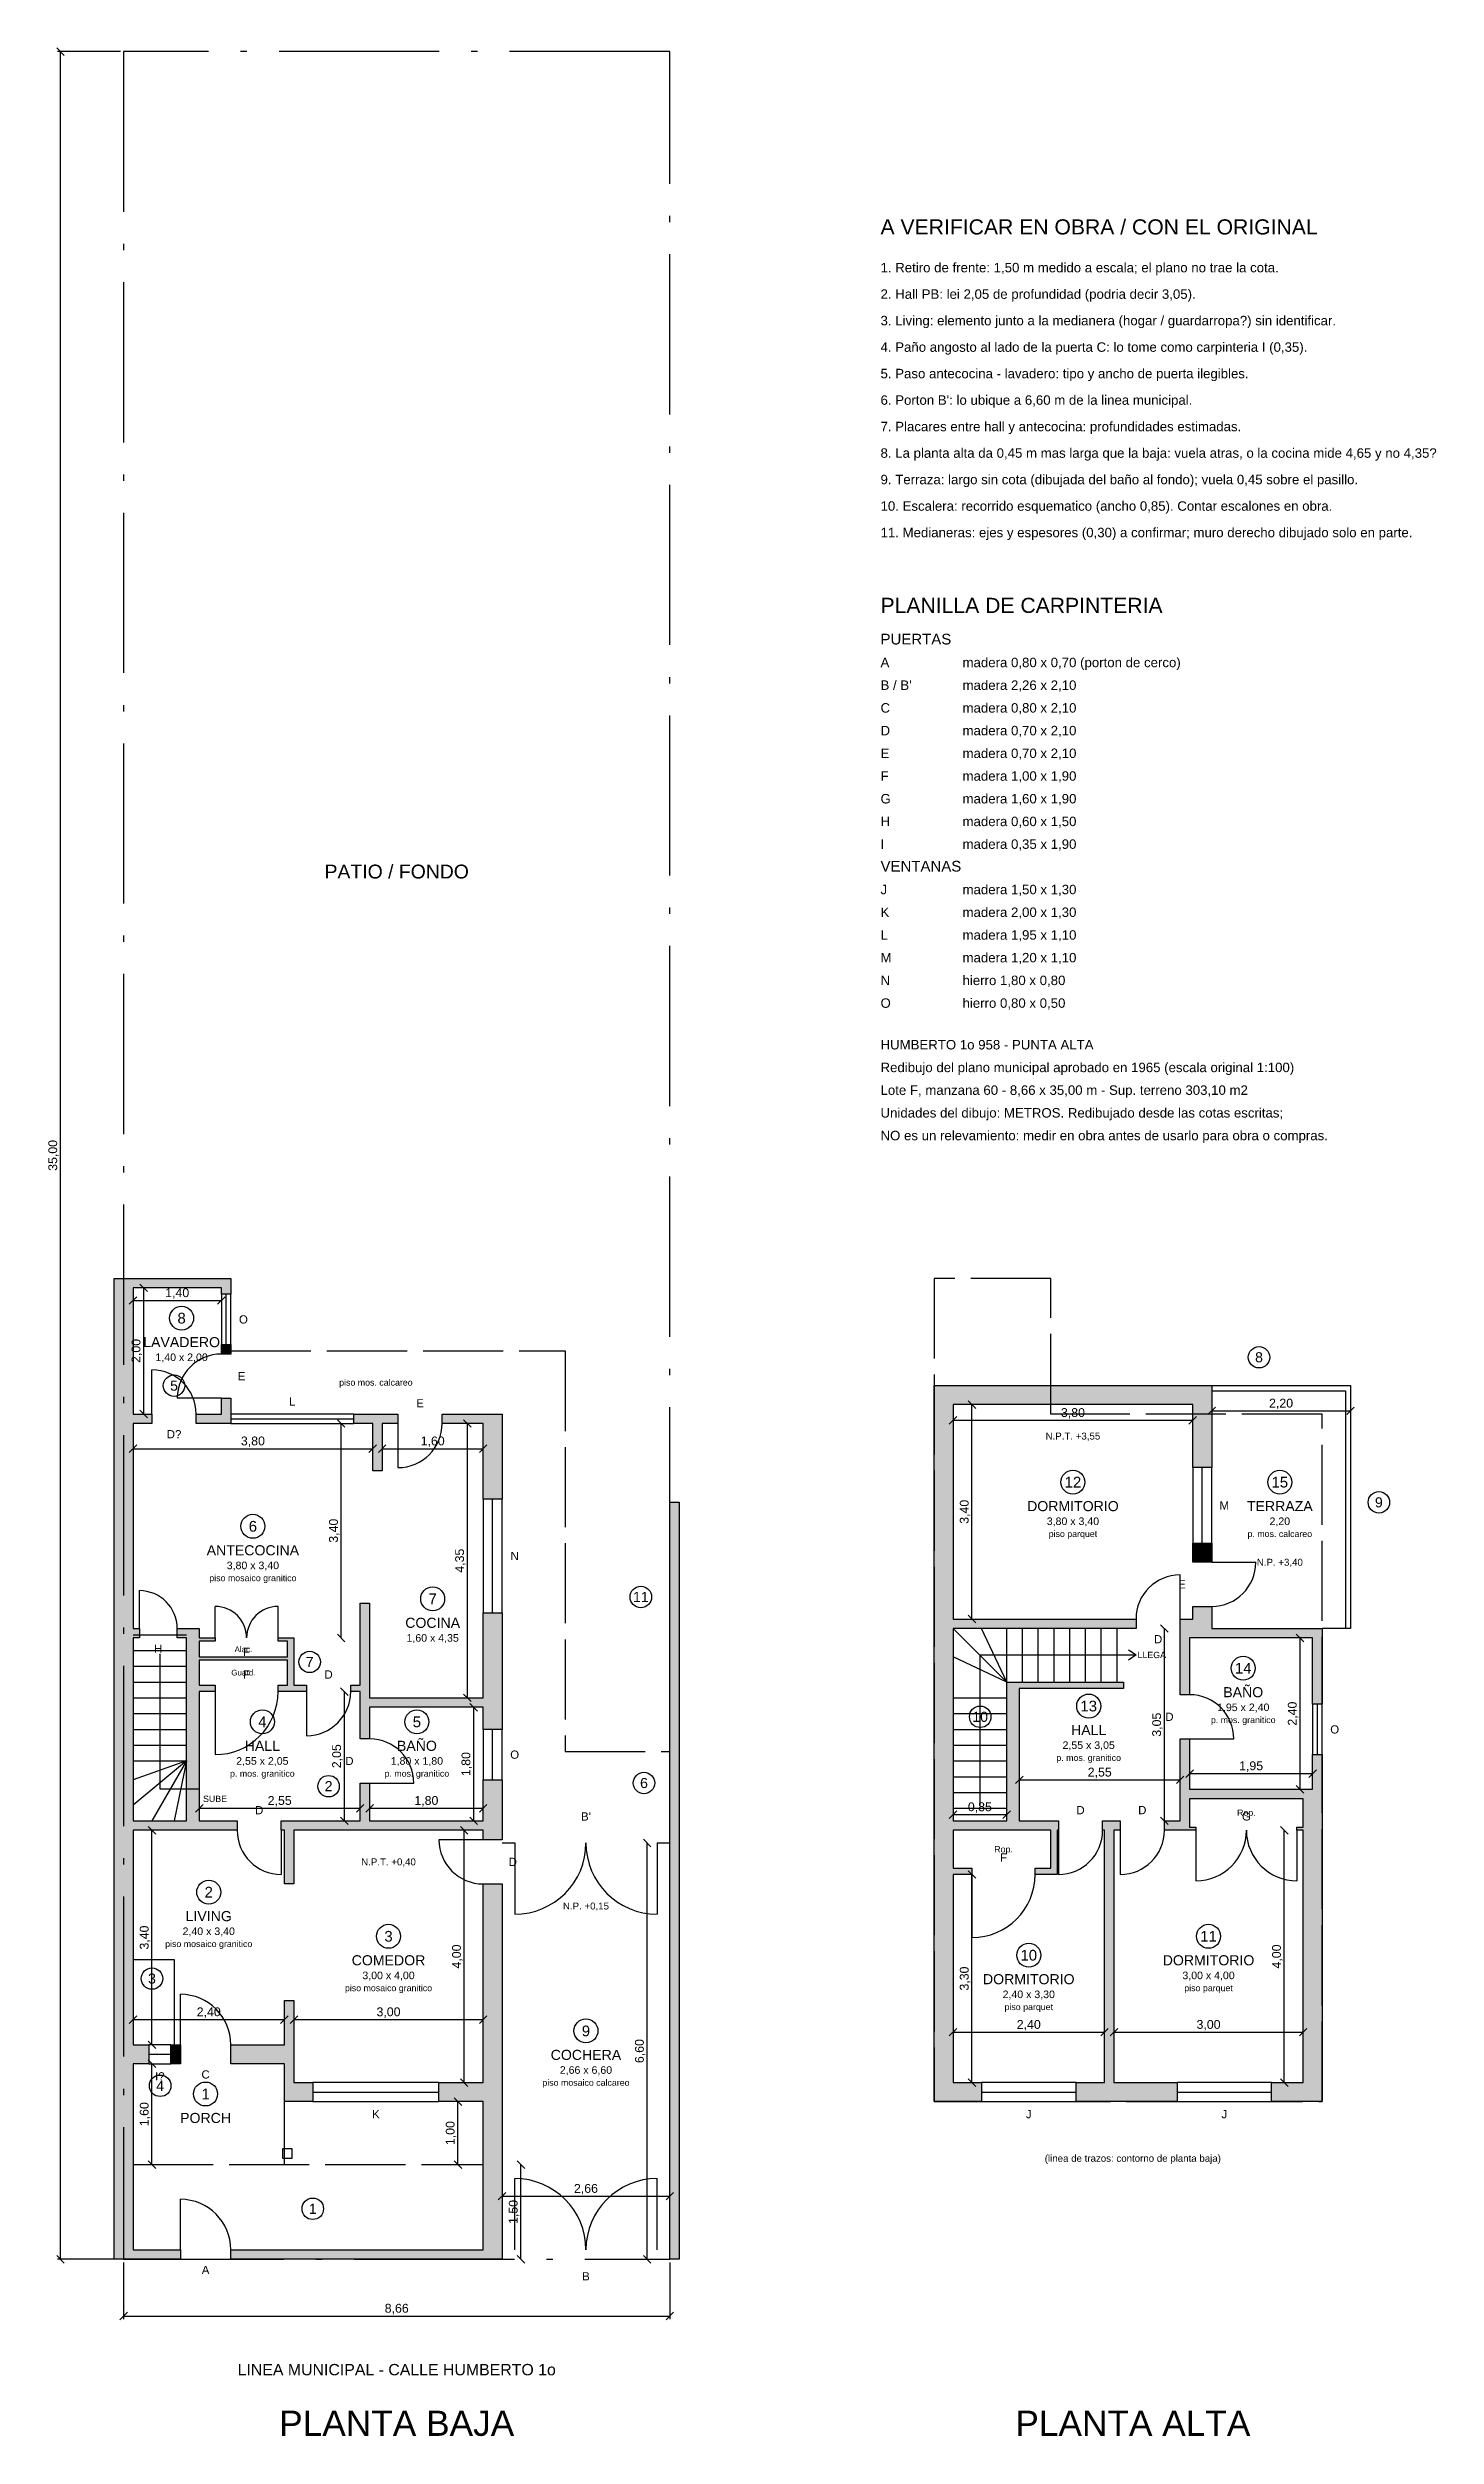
# Model space of a CAD drawing. Header units: metres. Extents: x -1.2 to 20.8, y -2.8 to 35.1.
import ezdxf
from ezdxf.enums import TextEntityAlignment as Align

# ---------------------------------------------------------------- set-up
doc = ezdxf.new("R2010")
doc.units = ezdxf.units.M
doc.linetypes.add('DASHDOT', pattern=[3.556, 2.54, -0.508, 0, -0.508])
doc.linetypes.add('DASHED', pattern=[1.524, 1.27, -0.254])
for name, color, linetype in [('A-VERIFICAR', 1, 'CONTINUOUS'), ('COTAS', 3, 'CONTINUOUS'), ('ESCALERA', 94, 'CONTINUOUS'), ('LOTE', 8, 'DASHDOT'), ('MUROS', 7, 'CONTINUOUS'), ('MUROS-RELLENO', 252, 'CONTINUOUS'), ('PROYECCIONES', 9, 'DASHED'), ('PUERTAS', 30, 'CONTINUOUS'), ('ROTULO', 7, 'CONTINUOUS'), ('SOLADOS', 9, 'DASHED'), ('TEXTOS-CARPINTERIA', 30, 'CONTINUOUS'), ('TEXTOS-LOCALES', 7, 'CONTINUOUS'), ('VENTANAS', 5, 'CONTINUOUS')]:
    doc.layers.add(name, color=color, linetype=linetype)
doc.styles.add('PLANO', font='arial.ttf')
doc.dimstyles.new('COTA', dxfattribs={"dimtxt": 0.14, "dimasz": 0.08, "dimexe": 0.05, "dimexo": 0.05, "dimgap": 0.04, "dimtad": 1, "dimzin": 0, "dimtxsty": 'PLANO', "dimtsz": 0.06, "dimcen": 2.5, "dimazin": 3, "dimtfac": 0.5, "dimtmove": 2, "dimatfit": 3})

msp = doc.modelspace()

# ---------------------------------------------------------------- hatches: boundary and pattern name
at = {"layer": 'MUROS-RELLENO'}
for points in [[(1.55, 15.55), (1.7, 15.55), (1.7, 15.4), (1.7, 15.3), (1.55, 15.3), (1.55, 15.4), (0.15, 15.4), (0.15, 13.4), (0.45, 13.4), (0.45, 13.25), (0.15, 13.25), (0.15, 10), (0.25, 10), (0.25, 9.85), (0.15, 9.85), (0.15, 6.95), (1, 6.95), (1, 9.85), (0.85, 9.85), (0.85, 10), (1, 10), (1.2, 10), (1.2, 9.85), (1.45, 9.85), (1.45, 9.8), (1.2, 9.8), (1.2, 9.55), (2.6, 9.55), (2.6, 9.8), (2.45, 9.8), (2.45, 9.85), (2.6, 9.85), (2.7, 9.85), (2.7, 9.8), (2.7, 9.55), (2.7, 9.5), (2.7, 9.1), (2.9, 9.1), (2.9, 9), (2.7, 9), (2.6, 9), (2.45, 9), (2.45, 9.1), (2.6, 9.1), (2.6, 9.5), (1.2, 9.5), (1.2, 9.1), (1.45, 9.1), (1.45, 9), (1.2, 9), (1.2, 6.95), (1.8, 6.95), (1.8, 6.8), (0.15, 6.8), (0.15, 3.4), (0.4, 3.4), (0.4, 3.1), (0.15, 3.1), (0.15, 1.5), (0.15, 0.15), (0.9, 0.15), (0.9, 0), (0.15, 0), (0, 0), (-0.15, 0), (-0.15, 1.5), (-0.15, 15.55), (0.15, 15.55)], [(1.7, 14.35), (1.55, 14.35), (1.55, 14.5), (1.7, 14.5)], [(1.7, 13.4), (1.7, 13.25), (1.15, 13.25), (1.15, 13.4), (1.55, 13.4), (1.55, 13.65), (1.7, 13.65)], [(12.85, 2.8), (12.85, 13.55), (12.85, 13.85), (13.15, 13.85), (16.95, 13.85), (17.25, 13.85), (17.25, 13.55), (17.25, 12.55), (16.95, 12.55), (16.95, 13.55), (13.15, 13.55), (13.15, 10.15), (16.05, 10.15), (16.05, 10), (13.15, 10), (13.15, 6.95), (14, 6.95), (14, 9.05), (14, 9.15), (14.2, 9.15), (15.85, 9.15), (15.85, 9.05), (14.2, 9.05), (14.2, 6.95), (14.82, 6.95), (14.82, 6.8), (14.8, 6.8), (14.8, 6.2), (14.8, 6.1), (14.7, 6.1), (14.45, 6.1), (14.45, 6.2), (14.7, 6.2), (14.7, 6.8), (13.15, 6.8), (13.15, 6.2), (13.45, 6.2), (13.45, 6.1), (13.15, 6.1), (13.15, 2.8), (13.6, 2.8), (13.6, 2.5), (13.15, 2.5), (12.85, 2.5)], [(4.35, 13.4), (4.35, 13.25), (4.1, 13.25), (4.1, 12.5), (3.95, 12.5), (3.95, 13.25), (3.65, 13.25), (3.65, 13.4)], [(5.7, 13.4), (6, 13.4), (6, 13.25), (6, 12.05), (5.7, 12.05), (5.7, 13.25), (5.05, 13.25), (5.05, 13.4)], [(8.66, 12), (8.81, 12), (8.81, 0), (8.66, 0)], [(17.25, 11.05), (16.95, 11.05), (16.95, 11.35), (17.25, 11.35)], [(6, 8.4), (5.7, 8.4), (5.7, 8.75), (3.9, 8.75), (3.9, 8.25), (3.75, 8.25), (3.75, 9), (3.6, 9), (3.6, 9.1), (3.75, 9.1), (3.75, 10.4), (3.9, 10.4), (3.9, 8.9), (5.7, 8.9), (5.7, 10.25), (6, 10.25)], [(17.25, 10.15), (17.25, 10), (18.85, 10), (19, 10), (19, 9.85), (19, 8.8), (18.85, 8.8), (18.85, 9.85), (16.9, 9.85), (16.9, 8.95), (16.75, 8.95), (16.75, 10), (16.75, 10.15), (16.95, 10.15), (16.95, 10.35), (17.25, 10.35)], [(19, 7.45), (19, 7.3), (19, 2.8), (19, 2.5), (18.7, 2.5), (18.2, 2.5), (18.2, 2.8), (18.7, 2.8), (18.7, 6.8), (18.6, 6.8), (18.6, 6.85), (18.7, 6.85), (18.7, 7.3), (16.9, 7.3), (16.9, 6.95), (16.9, 6.85), (17, 6.85), (17, 6.8), (16.9, 6.8), (16.75, 6.8), (16.5, 6.8), (16.5, 6.95), (16.75, 6.95), (16.75, 8.25), (16.9, 8.25), (16.9, 7.45), (18.7, 7.45), (18.85, 7.45), (18.85, 8), (19, 8)], [(6, 6.95), (6, 6.8), (6, 6.65), (5.7, 6.65), (5.7, 6.8), (2.7, 6.8), (2.7, 5.95), (2.55, 5.95), (2.55, 6.8), (2.5, 6.8), (2.5, 6.95), (3.75, 6.95), (3.75, 7.55), (3.9, 7.55), (3.9, 6.95), (5.7, 6.95), (5.7, 7.6), (6, 7.6)], [(15.7, 2.5), (15.55, 2.5), (15.1, 2.5), (15.1, 2.8), (15.55, 2.8), (15.55, 6.8), (15.52, 6.8), (15.52, 6.95), (15.55, 6.95), (15.7, 6.95), (15.8, 6.95), (15.8, 6.8), (15.7, 6.8), (15.7, 2.8), (16.7, 2.8), (16.7, 2.5)], [(6, 2.8), (6, 2.5), (6, 0), (5.7, 0), (1.7, 0), (1.7, 0.15), (5.7, 0.15), (5.7, 2.5), (5, 2.5), (5, 2.8), (5.7, 2.8), (5.7, 5.95), (6, 5.95)], [(2.55, 3.4), (2.55, 4.1), (2.7, 4.1), (2.7, 3.4), (2.7, 3.1), (2.7, 2.8), (3, 2.8), (3, 2.5), (2.7, 2.5), (2.55, 2.5), (2.55, 2.8), (2.55, 3.1), (1.7, 3.1), (1.7, 3.4)], [(0.9, 3.4), (0.9, 3.1), (0.75, 3.1), (0.75, 3.4)]]:
    msp.add_hatch(color=252, dxfattribs=at).paths.add_polyline_path(points)

# ---------------------------------------------------------------- linework, layer by layer
at = {"layer": 'A-VERIFICAR'}
msp.add_lwpolyline([(0.15, 4.75), (0.8, 4.75), (0.8, 3.1)], dxfattribs=at)
for centre in [(18, 14.3), (0.8, 13.85), (19.9, 12), (8.2, 10.5), (2.95, 9.47), (13.58, 8.6), (3.25, 7.5), (8.25, 7.55), (0.45, 4.45), (0.58, 2.75), (3, 0.8)]:
    msp.add_circle(centre, 0.17, dxfattribs=at)
at = {"layer": 'ESCALERA'}
for points in [[(0.15, 9.9), (1, 9.9)], [(14, 9.15), (13.15, 10)], [(14, 9.15), (13.6, 10)], [(14, 9.15), (14, 10)], [(14.25, 9.15), (14.25, 10)], [(14.5, 9.15), (14.5, 10)], [(14.75, 9.15), (14.75, 10)], [(15, 9.15), (15, 10)], [(15.25, 9.15), (15.25, 10)], [(15.5, 9.15), (15.5, 10)], [(15.75, 9.15), (15.75, 10)], [(0.15, 9.65), (1, 9.65)], [(1.2, 7.45), (0.58, 7.45), (0.58, 9.6)], [(14, 9.15), (13.15, 9.55)], [(13.58, 7.2), (13.58, 9.58), (16.05, 9.58)], [(15.93, 9.66), (16.05, 9.58), (15.93, 9.5)], [(0.15, 9.4), (1, 9.4)], [(0.15, 9.15), (1, 9.15)], [(0.15, 8.9), (1, 8.9)], [(13.15, 8.9), (14, 8.9)], [(0.15, 8.65), (1, 8.65)], [(0.15, 8.4), (1, 8.4)], [(13.15, 8.65), (14, 8.65)], [(13.15, 8.4), (14, 8.4)], [(0.15, 8.15), (1, 8.15)], [(13.15, 8.15), (14, 8.15)], [(0.15, 7.9), (1, 7.9)], [(1, 7.9), (0.15, 7.6)], [(1, 7.9), (0.15, 7.2)], [(1, 7.9), (0.45, 6.95)], [(1, 7.9), (0.8, 6.95)], [(13.15, 7.9), (14, 7.9)], [(13.15, 7.65), (14, 7.65)], [(13.15, 7.4), (14, 7.4)], [(13.15, 7.15), (14, 7.15)]]:
    msp.add_lwpolyline(points, dxfattribs=at)
at = {"layer": 'LOTE'}
msp.add_lwpolyline([(0, 0), (8.66, 0), (8.66, 35), (0, 35)], close=True, dxfattribs=at)
at = {"layer": 'MUROS'}
for points in [[(1.55, 15.55), (1.7, 15.55), (1.7, 15.4), (1.7, 15.3), (1.55, 15.3), (1.55, 15.4), (0.15, 15.4), (0.15, 13.4), (0.45, 13.4), (0.45, 13.25), (0.15, 13.25), (0.15, 10), (0.25, 10), (0.25, 9.85), (0.15, 9.85), (0.15, 6.95), (1, 6.95), (1, 9.85), (0.85, 9.85), (0.85, 10), (1, 10), (1.2, 10), (1.2, 9.85), (1.45, 9.85), (1.45, 9.8), (1.2, 9.8), (1.2, 9.55), (2.6, 9.55), (2.6, 9.8), (2.45, 9.8), (2.45, 9.85), (2.6, 9.85), (2.7, 9.85), (2.7, 9.8), (2.7, 9.55), (2.7, 9.5), (2.7, 9.1), (2.9, 9.1), (2.9, 9), (2.7, 9), (2.6, 9), (2.45, 9), (2.45, 9.1), (2.6, 9.1), (2.6, 9.5), (1.2, 9.5), (1.2, 9.1), (1.45, 9.1), (1.45, 9), (1.2, 9), (1.2, 6.95), (1.8, 6.95), (1.8, 6.8), (0.15, 6.8), (0.15, 3.4), (0.4, 3.4), (0.4, 3.1), (0.15, 3.1), (0.15, 1.5), (0.15, 0.15), (0.9, 0.15), (0.9, 0), (0.15, 0), (0, 0), (-0.15, 0), (-0.15, 1.5), (-0.15, 15.55), (0.15, 15.55)], [(1.7, 14.35), (1.55, 14.35), (1.55, 14.5), (1.7, 14.5)], [(1.7, 13.4), (1.7, 13.25), (1.15, 13.25), (1.15, 13.4), (1.55, 13.4), (1.55, 13.65), (1.7, 13.65)], [(12.85, 2.8), (12.85, 13.55), (12.85, 13.85), (13.15, 13.85), (16.95, 13.85), (17.25, 13.85), (17.25, 13.55), (17.25, 12.55), (16.95, 12.55), (16.95, 13.55), (13.15, 13.55), (13.15, 10.15), (16.05, 10.15), (16.05, 10), (13.15, 10), (13.15, 6.95), (14, 6.95), (14, 9.05), (14, 9.15), (14.2, 9.15), (15.85, 9.15), (15.85, 9.05), (14.2, 9.05), (14.2, 6.95), (14.82, 6.95), (14.82, 6.8), (14.8, 6.8), (14.8, 6.2), (14.8, 6.1), (14.7, 6.1), (14.45, 6.1), (14.45, 6.2), (14.7, 6.2), (14.7, 6.8), (13.15, 6.8), (13.15, 6.2), (13.45, 6.2), (13.45, 6.1), (13.15, 6.1), (13.15, 2.8), (13.6, 2.8), (13.6, 2.5), (13.15, 2.5), (12.85, 2.5)], [(4.35, 13.4), (4.35, 13.25), (4.1, 13.25), (4.1, 12.5), (3.95, 12.5), (3.95, 13.25), (3.65, 13.25), (3.65, 13.4)], [(5.7, 13.4), (6, 13.4), (6, 13.25), (6, 12.05), (5.7, 12.05), (5.7, 13.25), (5.05, 13.25), (5.05, 13.4)], [(8.66, 12), (8.81, 12), (8.81, 0), (8.66, 0)], [(17.25, 11.05), (16.95, 11.05), (16.95, 11.35), (17.25, 11.35)], [(6, 8.4), (5.7, 8.4), (5.7, 8.75), (3.9, 8.75), (3.9, 8.25), (3.75, 8.25), (3.75, 9), (3.6, 9), (3.6, 9.1), (3.75, 9.1), (3.75, 10.4), (3.9, 10.4), (3.9, 8.9), (5.7, 8.9), (5.7, 10.25), (6, 10.25)], [(17.25, 10.15), (17.25, 10), (18.85, 10), (19, 10), (19, 9.85), (19, 8.8), (18.85, 8.8), (18.85, 9.85), (16.9, 9.85), (16.9, 8.95), (16.75, 8.95), (16.75, 10), (16.75, 10.15), (16.95, 10.15), (16.95, 10.35), (17.25, 10.35)], [(19, 7.45), (19, 7.3), (19, 2.8), (19, 2.5), (18.7, 2.5), (18.2, 2.5), (18.2, 2.8), (18.7, 2.8), (18.7, 6.8), (18.6, 6.8), (18.6, 6.85), (18.7, 6.85), (18.7, 7.3), (16.9, 7.3), (16.9, 6.95), (16.9, 6.85), (17, 6.85), (17, 6.8), (16.9, 6.8), (16.75, 6.8), (16.5, 6.8), (16.5, 6.95), (16.75, 6.95), (16.75, 8.25), (16.9, 8.25), (16.9, 7.45), (18.7, 7.45), (18.85, 7.45), (18.85, 8), (19, 8)], [(6, 6.95), (6, 6.8), (6, 6.65), (5.7, 6.65), (5.7, 6.8), (2.7, 6.8), (2.7, 5.95), (2.55, 5.95), (2.55, 6.8), (2.5, 6.8), (2.5, 6.95), (3.75, 6.95), (3.75, 7.55), (3.9, 7.55), (3.9, 6.95), (5.7, 6.95), (5.7, 7.6), (6, 7.6)], [(15.7, 2.5), (15.55, 2.5), (15.1, 2.5), (15.1, 2.8), (15.55, 2.8), (15.55, 6.8), (15.52, 6.8), (15.52, 6.95), (15.55, 6.95), (15.7, 6.95), (15.8, 6.95), (15.8, 6.8), (15.7, 6.8), (15.7, 2.8), (16.7, 2.8), (16.7, 2.5)], [(6, 2.8), (6, 2.5), (6, 0), (5.7, 0), (1.7, 0), (1.7, 0.15), (5.7, 0.15), (5.7, 2.5), (5, 2.5), (5, 2.8), (5.7, 2.8), (5.7, 5.95), (6, 5.95)], [(2.55, 3.4), (2.55, 4.1), (2.7, 4.1), (2.7, 3.4), (2.7, 3.1), (2.7, 2.8), (3, 2.8), (3, 2.5), (2.7, 2.5), (2.55, 2.5), (2.55, 2.8), (2.55, 3.1), (1.7, 3.1), (1.7, 3.4)], [(0.9, 3.4), (0.9, 3.1), (0.75, 3.1), (0.75, 3.4)], [(2.52, 1.6), (2.67, 1.6), (2.67, 1.75), (2.52, 1.75)]]:
    msp.add_lwpolyline(points, close=True, dxfattribs=at)
for points in [[(17.25, 13.85), (19.45, 13.85), (19.45, 10), (19, 10)], [(17.25, 13.77), (19.37, 13.77), (19.37, 10)]]:
    msp.add_lwpolyline(points, dxfattribs=at)
at = {"layer": 'PROYECCIONES'}
msp.add_lwpolyline([(12.85, 2.5), (19, 2.5), (19, 13.4), (14.7, 13.4), (14.7, 15.55), (12.85, 15.55)], close=True, dxfattribs=at)
msp.add_lwpolyline([(2.55, 1.5), (2.55, 2.5)], dxfattribs=at)
at = {"layer": 'PUERTAS'}
for p, q in [((0.45, 13.4), (0.45, 14.1)), ((1.55, 13.65), (0.85, 13.65)), ((4.35, 13.25), (4.35, 12.55)), ((17.25, 11.05), (17.95, 11.05)), ((16.75, 10.15), (16.75, 10.85)), ((0.25, 10), (0.25, 10.6)), ((1.45, 9.85), (1.45, 10.35)), ((2.45, 9.85), (2.45, 10.35)), ((1.45, 9), (1.45, 8)), ((2.9, 9), (2.9, 8.3)), ((16.9, 8.25), (17.6, 8.25)), ((3.9, 7.55), (4.6, 7.55)), ((2.5, 6.8), (2.5, 6.1)), ((5.7, 6.65), (5, 6.65)), ((6.2, 6.6), (6.2, 5.47)), ((8.46, 6.6), (8.46, 5.47)), ((14.82, 6.8), (14.82, 6.1)), ((15.8, 6.8), (15.8, 6.1)), ((17, 6.8), (17, 6)), ((18.6, 6.8), (18.6, 6)), ((13.45, 6.1), (13.45, 5.1)), ((0.9, 3.4), (0.9, 4.2)), ((6.2, 0.15), (6.2, 1.28)), ((8.46, 0.15), (8.46, 1.28)), ((0.9, 0.15), (0.9, 0.95))]:
    msp.add_line(p, q, dxfattribs=at)
for centre, radius, start, end in [((0.45, 13.4), 0.7, 0, 90), ((1.55, 13.65), 0.7, 90, 180), ((4.35, 13.25), 0.7, 270, 360), ((17.25, 11.05), 0.7, 270, 360), ((16.75, 10.15), 0.7, 90, 180), ((0.25, 10), 0.6, 0, 90), ((1.45, 9.85), 0.5, 0, 90), ((2.45, 9.85), 0.5, 90, 180), ((1.45, 9), 1, 270, 360), ((2.9, 9), 0.7, 270, 360), ((16.9, 8.25), 0.7, 0, 90), ((3.9, 7.55), 0.7, 0, 90), ((2.5, 6.8), 0.7, 180, 270), ((5.7, 6.65), 0.7, 180, 270), ((6.2, 6.6), 1.13, 270, 360), ((8.46, 6.6), 1.13, 180, 270), ((14.82, 6.8), 0.7, 270, 360), ((15.8, 6.8), 0.7, 270, 360), ((17, 6.8), 0.8, 270, 360), ((18.6, 6.8), 0.8, 180, 270), ((13.45, 6.1), 1, 270, 360), ((0.9, 3.4), 0.8, 0, 90), ((6.2, 0.15), 1.13, 0, 90), ((8.46, 0.15), 1.13, 90, 180), ((0.9, 0.15), 0.8, 0, 90)]:
    msp.add_arc(centre, radius, start, end, dxfattribs=at)
at = {"layer": 'SOLADOS'}
for points in [[(1.7, 14.4), (7, 14.4), (7, 8.05), (8.66, 8.05)], [(6, 6.6), (6.2, 6.6)], [(8.46, 6.6), (8.66, 6.6)], [(0.15, 1.5), (5.7, 1.5)]]:
    msp.add_lwpolyline(points, dxfattribs=at)
at = {"layer": 'TEXTOS-LOCALES'}
for centre in [(0.92, 14.92), (15.05, 12.32), (18.33, 12.32), (2.05, 11.62), (4.9, 10.47), (17.75, 9.37), (2.2, 8.52), (4.65, 8.52), (15.3, 8.77), (1.35, 5.82), (4.2, 5.12), (17.2, 5.12), (14.35, 4.82), (7.33, 3.62), (1.3, 2.62)]:
    msp.add_circle(centre, 0.19, dxfattribs=at)
at = {"layer": 'VENTANAS'}
for points in [[(1.55, 14.5), (1.7, 14.5), (1.7, 15.3), (1.55, 15.3)], [(1.7, 13.25), (3.65, 13.25), (3.65, 13.4), (1.7, 13.4)], [(16.95, 11.35), (17.25, 11.35), (17.25, 12.55), (16.95, 12.55)], [(5.7, 10.25), (6, 10.25), (6, 12.05), (5.7, 12.05)], [(18.85, 8), (19, 8), (19, 8.8), (18.85, 8.8)], [(5.7, 7.6), (6, 7.6), (6, 8.4), (5.7, 8.4)], [(0.4, 3.1), (0.75, 3.1), (0.75, 3.4), (0.4, 3.4)], [(3, 2.5), (5, 2.5), (5, 2.8), (3, 2.8)], [(13.6, 2.5), (15.1, 2.5), (15.1, 2.8), (13.6, 2.8)], [(16.7, 2.5), (18.2, 2.5), (18.2, 2.8), (16.7, 2.8)]]:
    msp.add_lwpolyline(points, close=True, dxfattribs=at)
for points in [[(1.625, 14.5), (1.625, 15.3)], [(1.7, 13.325), (3.65, 13.325)], [(17.1, 11.35), (17.1, 12.55)], [(5.85, 10.25), (5.85, 12.05)], [(18.925, 8), (18.925, 8.8)], [(5.85, 7.6), (5.85, 8.4)], [(0.4, 3.25), (0.75, 3.25)], [(3, 2.65), (5, 2.65)], [(13.6, 2.65), (15.1, 2.65)], [(16.7, 2.65), (18.2, 2.65)]]:
    msp.add_lwpolyline(points, dxfattribs=at)

# ---------------------------------------------------------------- texts
at = {"layer": 'A-VERIFICAR', "style": 'PLANO'}
for s, height, p in [('A VERIFICAR EN OBRA / CON EL ORIGINAL', 0.24, (12, 32.1)), ('1. Retiro de frente: 1,50 m medido a escala; el plano no trae la cota.', 0.15, (12, 31.5)), ('2. Hall PB: lei 2,05 de profundidad (podria decir 3,05).', 0.15, (12, 31.08)), ('3. Living: elemento junto a la medianera (hogar / guardarropa?) sin identificar.', 0.15, (12, 30.66)), ('4. Paño angosto al lado de la puerta C: lo tome como carpinteria I (0,35).', 0.15, (12, 30.24)), ('5. Paso antecocina - lavadero: tipo y ancho de puerta ilegibles.', 0.15, (12, 29.82)), ("6. Porton B': lo ubique a 6,60 m de la linea municipal.", 0.15, (12, 29.4)), ('7. Placares entre hall y antecocina: profundidades estimadas.', 0.15, (12, 28.98)), ('8. La planta alta da 0,45 m mas larga que la baja: vuela atras, o la cocina mide 4,65 y no 4,35?', 0.15, (12, 28.56)), ('9. Terraza: largo sin cota (dibujada del baño al fondo); vuela 0,45 sobre el pasillo.', 0.15, (12, 28.14)), ('10. Escalera: recorrido esquematico (ancho 0,85). Contar escalones en obra.', 0.15, (12, 27.72)), ('11. Medianeras: ejes y espesores (0,30) a confirmar; muro derecho dibujado solo en parte.', 0.15, (12, 27.3))]:
    msp.add_text(s, height=height, dxfattribs=at).set_placement(p)
for s, p in [('8', (18, 14.3)), ('5', (0.8, 13.85)), ('9', (19.9, 12)), ('11', (8.2, 10.5)), ('7', (2.95, 9.47)), ('10', (13.58, 8.6)), ('2', (3.25, 7.5)), ('6', (8.25, 7.55)), ('3', (0.45, 4.45)), ('4', (0.58, 2.75)), ('1', (3, 0.8))]:
    msp.add_text(s, height=0.16, dxfattribs=at).set_placement(p, align=Align.MIDDLE_CENTER)
at = {"layer": 'ESCALERA', "style": 'PLANO'}
for s, p in [('LLEGA', (16.3, 9.58)), ('SUBE', (1.45, 7.3))]:
    msp.add_text(s, height=0.1, dxfattribs=at).set_placement(p, align=Align.MIDDLE_CENTER)
at = {"layer": 'ROTULO', "style": 'PLANO'}
for s, height, p in [('PLANILLA DE CARPINTERIA', 0.24, (12, 26.1)), ('PUERTAS', 0.17, (12, 25.6)), ('A', 0.15, (12, 25.24)), ('madera 0,80 x 0,70 (porton de cerco)', 0.15, (13.3, 25.24)), ("B / B'", 0.15, (12, 24.88)), ('madera 2,26 x 2,10', 0.15, (13.3, 24.88)), ('C', 0.15, (12, 24.52)), ('madera 0,80 x 2,10', 0.15, (13.3, 24.52)), ('D', 0.15, (12, 24.16)), ('madera 0,70 x 2,10', 0.15, (13.3, 24.16)), ('E', 0.15, (12, 23.8)), ('madera 0,70 x 2,10', 0.15, (13.3, 23.8)), ('F', 0.15, (12, 23.44)), ('madera 1,00 x 1,90', 0.15, (13.3, 23.44)), ('G', 0.15, (12, 23.08)), ('madera 1,60 x 1,90', 0.15, (13.3, 23.08)), ('H', 0.15, (12, 22.72)), ('madera 0,60 x 1,50', 0.15, (13.3, 22.72)), ('I', 0.15, (12, 22.36)), ('madera 0,35 x 1,90', 0.15, (13.3, 22.36)), ('VENTANAS', 0.17, (12, 22)), ('J', 0.15, (12, 21.64)), ('madera 1,50 x 1,30', 0.15, (13.3, 21.64)), ('K', 0.15, (12, 21.28)), ('madera 2,00 x 1,30', 0.15, (13.3, 21.28)), ('L', 0.15, (12, 20.92)), ('madera 1,95 x 1,10', 0.15, (13.3, 20.92)), ('M', 0.15, (12, 20.56)), ('madera 1,20 x 1,10', 0.15, (13.3, 20.56)), ('N', 0.15, (12, 20.2)), ('hierro 1,80 x 0,80', 0.15, (13.3, 20.2)), ('O', 0.15, (12, 19.84)), ('hierro 0,80 x 0,50', 0.15, (13.3, 19.84)), ('HUMBERTO 1o 958 - PUNTA ALTA', 0.15, (12, 19.18)), ('Redibujo del plano municipal aprobado en 1965 (escala original 1:100)', 0.15, (12, 18.82)), ('Lote F, manzana 60 - 8,66 x 35,00 m - Sup. terreno 303,10 m2', 0.15, (12, 18.46)), ('Unidades del dibujo: METROS. Redibujado desde las cotas escritas;', 0.15, (12, 18.1)), ('NO es un relevamiento: medir en obra antes de usarlo para obra o compras.', 0.15, (12, 17.74))]:
    msp.add_text(s, height=height, dxfattribs=at).set_placement(p)
at = {"layer": 'TEXTOS-CARPINTERIA', "style": 'PLANO'}
for s, p in [('O', (1.9, 14.9)), ('E', (1.87, 14)), ('L', (2.675, 13.6)), ('E', (4.7, 13.57)), ('D?', (0.8, 13.08)), ('M', (17.45, 11.95)), ('N', (6.2, 11.15)), ('E', (16.78, 10.7)), ('D', (16.4, 9.83)), ('H', (0.55, 9.68)), ('F', (1.95, 9.63)), ('F', (1.95, 9.27)), ('D', (3.25, 9.27)), ('D', (16.58, 8.6)), ('O', (19.2, 8.4)), ('D', (3.58, 7.9)), ('O', (6.2, 8)), ('D', (2.15, 7.12)), ("B'", (7.33, 7.02)), ('D', (15.17, 7.12)), ('D', (16.15, 7.12)), ('G', (17.8, 7.02)), ('D', (6.17, 6.3)), ('F', (13.95, 6.37)), ('I?', (0.575, 2.9)), ('C', (1.3, 2.93)), ('K', (4, 2.3)), ('J', (14.35, 2.3)), ('J', (17.45, 2.3)), ('A', (1.3, -0.17)), ('B', (7.33, -0.27))]:
    msp.add_text(s, height=0.13, dxfattribs=at).set_placement(p, align=Align.MIDDLE_CENTER)
at = {"layer": 'TEXTOS-LOCALES', "style": 'PLANO'}
for s, height, p in [('PATIO / FONDO', 0.22, (4.33, 22)), ('8', 0.17, (0.92, 14.92)), ('LAVADERO', 0.16, (0.92, 14.54)), ('1,40 x 2,00', 0.12, (0.92, 14.3)), ('piso mos. calcareo', 0.1, (4, 13.9)), ('N.P.T. +3,55', 0.11, (15.05, 13.05)), ('12', 0.17, (15.05, 12.32)), ('15', 0.17, (18.33, 12.32)), ('DORMITORIO', 0.16, (15.05, 11.94)), ('3,80 x 3,40', 0.12, (15.05, 11.7)), ('TERRAZA', 0.16, (18.33, 11.94)), ('2,20', 0.12, (18.33, 11.7)), ('6', 0.17, (2.05, 11.62)), ('piso parquet', 0.1, (15.05, 11.5)), ('p. mos. calcareo', 0.1, (18.33, 11.5)), ('ANTECOCINA', 0.16, (2.05, 11.24)), ('3,80 x 3,40', 0.12, (2.05, 11)), ('N.P. +3,40', 0.11, (18.33, 11.05)), ('piso mosaico granitico', 0.1, (2.05, 10.8)), ('7', 0.17, (4.9, 10.47)), ('COCINA', 0.16, (4.9, 10.09)), ('1,60 x 4,35', 0.12, (4.9, 9.85)), ('Alac.', 0.09, (1.9, 9.67)), ('Guard.', 0.09, (1.9, 9.3)), ('BAÑO', 0.16, (17.75, 8.99)), ('14', 0.17, (17.75, 9.37)), ('13', 0.17, (15.3, 8.77)), ('1,95 x 2,40', 0.12, (17.75, 8.75)), ('4', 0.17, (2.2, 8.52)), ('5', 0.17, (4.65, 8.52)), ('HALL', 0.16, (15.3, 8.39)), ('p. mos. granitico', 0.1, (17.75, 8.55)), ('2,55 x 2,05', 0.12, (2.2, 7.9)), ('HALL', 0.16, (2.2, 8.14)), ('1,80 x 1,80', 0.12, (4.65, 7.9)), ('BAÑO', 0.16, (4.65, 8.14)), ('p. mos. granitico', 0.1, (15.3, 7.95)), ('2,55 x 3,05', 0.12, (15.3, 8.15)), ('p. mos. granitico', 0.1, (2.2, 7.7)), ('p. mos. granitico', 0.1, (4.65, 7.7)), ('Rop.', 0.1, (17.8, 7.08)), ('Rop.', 0.1, (13.95, 6.5)), ('N.P.T. +0,40', 0.11, (4.2, 6.3)), ('2', 0.17, (1.35, 5.82)), ('LIVING', 0.16, (1.35, 5.44)), ('N.P. +0,15', 0.11, (7.33, 5.6)), ('piso mosaico granitico', 0.1, (1.35, 5)), ('2,40 x 3,40', 0.12, (1.35, 5.2)), ('3', 0.17, (4.2, 5.12)), ('11', 0.17, (17.2, 5.12)), ('COMEDOR', 0.16, (4.2, 4.74)), ('3,00 x 4,00', 0.12, (4.2, 4.5)), ('10', 0.17, (14.35, 4.82)), ('DORMITORIO', 0.16, (17.2, 4.74)), ('3,00 x 4,00', 0.12, (17.2, 4.5)), ('piso mosaico granitico', 0.1, (4.2, 4.3)), ('DORMITORIO', 0.16, (14.35, 4.44)), ('2,40 x 3,30', 0.12, (14.35, 4.2)), ('piso parquet', 0.1, (17.2, 4.3)), ('piso parquet', 0.1, (14.35, 4)), ('9', 0.17, (7.33, 3.62)), ('COCHERA', 0.16, (7.33, 3.24)), ('2,66 x 6,60', 0.12, (7.33, 3)), ('1', 0.17, (1.3, 2.62)), ('piso mosaico calcareo', 0.1, (7.33, 2.8)), ('PORCH', 0.16, (1.3, 2.24)), ('(linea de trazos: contorno de planta baja)', 0.11, (16, 1.6)), ('LINEA MUNICIPAL - CALLE HUMBERTO 1o', 0.18, (4.33, -1.75)), ('PLANTA BAJA', 0.4, (4.33, -2.6)), ('PLANTA ALTA', 0.4, (16, -2.6))]:
    msp.add_text(s, height=height, dxfattribs=at).set_placement(p, align=Align.MIDDLE_CENTER)

# ---------------------------------------------------------------- dimensions: what is measured, and where the dimension line sits
at = {"layer": 'COTAS'}
for base, p1, p2 in [((-1, 0), (0, 0), (0, 35)), ((0.32, 13.4), (0.32, 13.4), (0.32, 15.4)), ((3.45, 9.85), (3.45, 9.85), (3.45, 13.25)), ((5.45, 8.9), (5.45, 8.9), (5.45, 13.25)), ((13.45, 10.15), (13.45, 10.15), (13.45, 13.55)), ((16.5, 6.95), (16.5, 6.95), (16.5, 10)), ((18.65, 7.45), (18.65, 7.45), (18.65, 9.85)), ((3.5, 6.95), (3.5, 6.95), (3.5, 9)), ((5.55, 6.95), (5.55, 6.95), (5.55, 8.75)), ((0.45, 3.4), (0.45, 3.4), (0.45, 6.8)), ((5.4, 2.8), (5.4, 2.8), (5.4, 6.8)), ((18.4, 2.8), (18.4, 2.8), (18.4, 6.8)), ((8.3, 0), (8.3, 0), (8.3, 6.6)), ((13.45, 2.8), (13.45, 2.8), (13.45, 6.1)), ((0.45, 1.5), (0.45, 1.5), (0.45, 3.1)), ((5.3, 1.5), (5.3, 1.5), (5.3, 2.5)), ((6.3, 0), (6.3, 0), (6.3, 1.5))]:
    msp.add_linear_dim(base=base, p1=p1, p2=p2, angle=90, dimstyle='COTA', dxfattribs=at).render()
for base, p1, p2 in [((0.15, 15.2), (0.15, 15.2), (1.55, 15.2)), ((17.25, 13.45), (17.25, 13.45), (19.45, 13.45)), ((13.15, 13.3), (13.15, 13.3), (16.95, 13.3)), ((0.15, 12.85), (0.15, 12.85), (3.95, 12.85)), ((4.1, 12.85), (4.1, 12.85), (5.7, 12.85)), ((14.2, 7.6), (14.2, 7.6), (16.75, 7.6)), ((16.9, 7.7), (16.9, 7.7), (18.85, 7.7)), ((1.2, 7.15), (1.2, 7.15), (3.75, 7.15)), ((3.9, 7.15), (3.9, 7.15), (5.7, 7.15)), ((13.15, 7.05), (13.15, 7.05), (14, 7.05)), ((0.15, 3.8), (0.15, 3.8), (2.55, 3.8)), ((2.7, 3.8), (2.7, 3.8), (5.7, 3.8)), ((13.15, 3.6), (13.15, 3.6), (15.55, 3.6)), ((15.7, 3.6), (15.7, 3.6), (18.7, 3.6)), ((6, 1), (6, 1), (8.66, 1)), ((0, -0.9), (0, 0), (8.66, 0))]:
    msp.add_linear_dim(base=base, p1=p1, p2=p2, dimstyle='COTA', dxfattribs=at).render()

doc.saveas('drawing.dxf')
